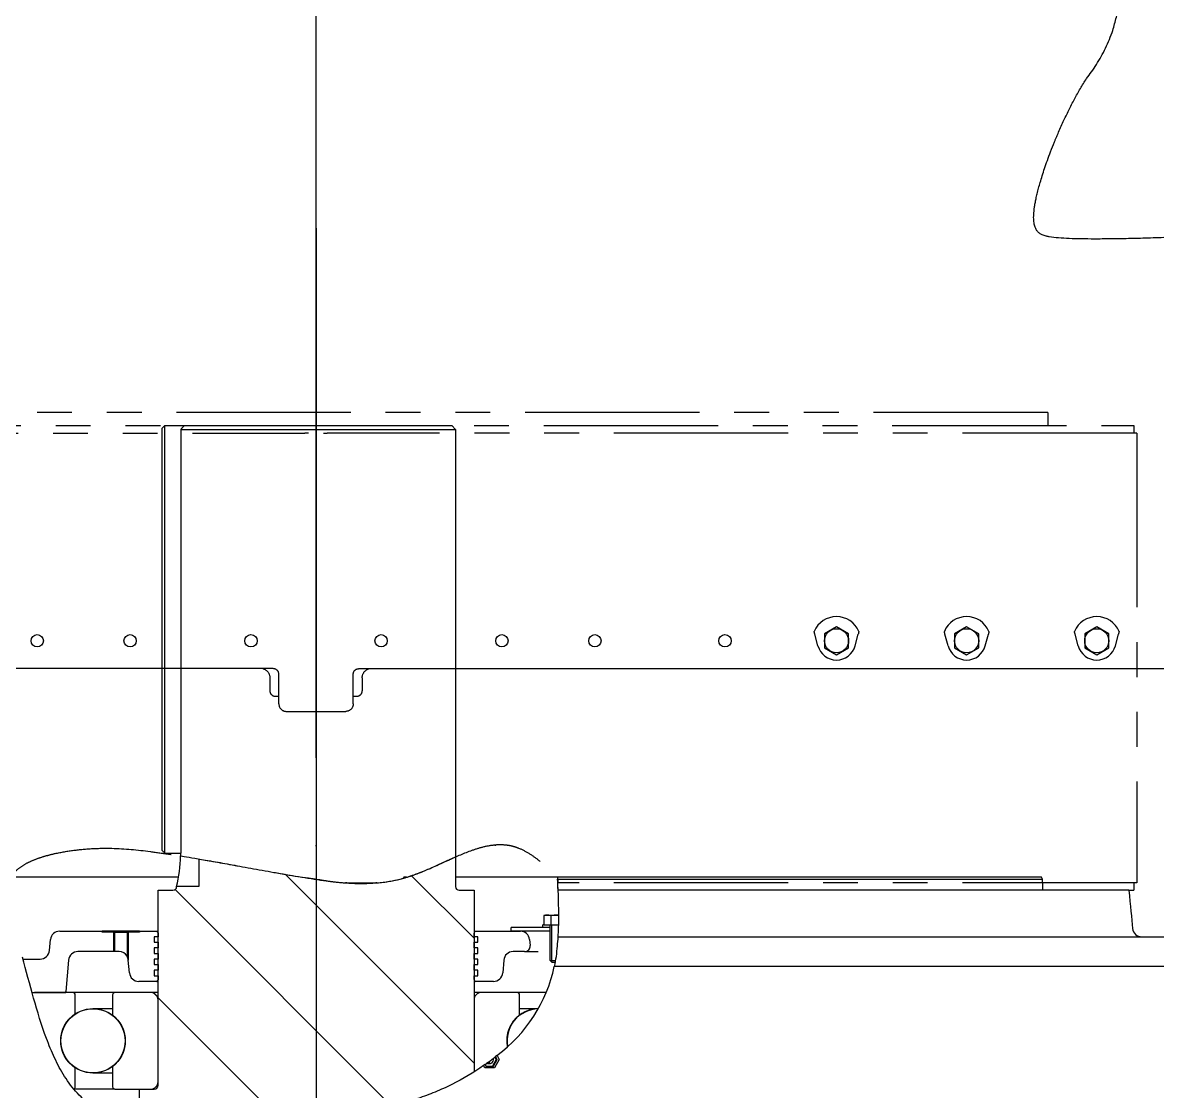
# Model space of a CAD drawing. Header units: millimetres. Extents: x 156850 to 204135, y 56350 to 74150.
# Drawn here: x 158442 to 159053, y 59575 to 60150 of the extents above; entities that cross this region are included whole.
import ezdxf

# ---------------------------------------------------------------- set-up
doc = ezdxf.new("R2010")
doc.units = ezdxf.units.MM
doc.header["$LTSCALE"] = 150
doc.linetypes.add('X-2F-PLAN$0$CENTER', pattern=[2, 1.25, -0.25, 0.25, -0.25])
doc.linetypes.add('X-2F-PLAN$0$PHANTOM2', pattern=[1.25, 0.625, -0.125, 0.125, -0.125, 0.125, -0.125])
doc.layers.add('-----33 Equipment', color=5, linetype='Continuous')

# ---------------------------------------------------------------- blocks, each defined once
blk = doc.blocks.new('X-2F-PLAN$0$A$C73FA2420')
at = {"color": 0, "linetype": 'Continuous'}
for p, q in [((47.98, 861.28), (47.98, 1426.47)), ((43.12, 863.14), (36.12, 863.14)), ((28.98, 858.28), (44.98, 858.28)), ((33.12, 860.14), (33.12, 858.28)), ((24.98, 854.28), (24.98, 822.28)), ((28.98, 818.28), (44.98, 818.28)), ((33.12, 818.28), (33.12, 816.42)), ((43.12, 813.42), (36.12, 813.42)), ((47.98, 815.28), (47.98, 250.08)), ((60.31, 568.27), (66.55, 569.95)), ((59.23, 564.77), (55.48, 558.29)), ((66.73, 564.78), (59.24, 564.78)), ((70.48, 558.29), (66.74, 564.77)), ((55.48, 558.27), (59.23, 551.79)), ((66.74, 551.79), (70.48, 558.27)), ((59.24, 551.78), (66.73, 551.78)), ((60.31, 548.28), (66.54, 546.61)), ((59.23, 494.77), (55.48, 488.29)), ((66.73, 494.78), (59.24, 494.78)), ((60.31, 498.27), (66.55, 499.95)), ((70.48, 488.29), (66.74, 494.77)), ((55.48, 488.27), (59.23, 481.79)), ((66.74, 481.79), (70.48, 488.27)), ((59.24, 481.78), (66.73, 481.78)), ((60.31, 478.28), (66.54, 476.61)), ((60.31, 428.27), (66.55, 429.95)), ((59.23, 424.77), (55.48, 418.29)), ((66.73, 424.78), (59.24, 424.78)), ((70.48, 418.29), (66.74, 424.77)), ((55.48, 418.27), (59.23, 411.79)), ((66.74, 411.79), (70.48, 418.27)), ((59.24, 411.78), (66.73, 411.78)), ((60.31, 408.28), (66.54, 406.61))]:
    blk.add_line(p, q, dxfattribs=at)
at = {"color": 0, "linetype": 'X-2F-PLAN$0$CENTER', "ltscale": 6}
blk.add_line((0, 838.28), (3617.46, 838.28), dxfattribs=at)
at = {"color": 0, "linetype": 'Continuous'}
for centre, radius in [((62.98, 988.28), 3.32), ((62.98, 938.28), 3.32), ((62.98, 873.28), 3.32), ((62.98, 803.28), 3.32), ((62.98, 738.28), 3.32), ((62.98, 688.28), 3.32), ((62.98, 618.28), 3.32), ((62.98, 558.28), 6.5), ((62.98, 488.28), 6.5), ((62.98, 418.28), 6.5)]:
    blk.add_circle(centre, radius, dxfattribs=at)
for centre, radius, start, end in [((62.98, 558.28), 10.35, 105, 255), ((62.98, 558.28), 13, 292.73585, 67.25024), ((62.98, 558.28), 7.5, 119.92643, 120.07357), ((62.98, 558.28), 7.5, 59.92643, 60.07357), ((62.98, 558.28), 7.5, 179.92643, 180.07357), ((62.98, 558.28), 7.5, 359.92643, 0.07357), ((62.98, 558.28), 7.5, 239.92643, 240.07357), ((62.98, 558.28), 7.5, 299.92643, 300.07357), ((62.98, 488.28), 10.35, 105, 255), ((62.98, 488.28), 7.5, 119.92643, 120.07357), ((62.98, 488.28), 7.5, 59.92643, 60.07357), ((62.98, 488.28), 13, 292.73585, 67.25024), ((62.98, 488.28), 7.5, 179.92643, 180.07357), ((62.98, 488.28), 7.5, 359.92643, 0.07357), ((62.98, 488.28), 7.5, 239.92643, 240.07357), ((62.98, 488.28), 7.5, 299.92643, 300.07357), ((62.98, 418.28), 10.35, 105, 255), ((62.98, 418.28), 13, 292.73585, 67.25024), ((62.98, 418.28), 7.5, 119.92643, 120.07357), ((62.98, 418.28), 7.5, 59.92643, 60.07357), ((62.98, 418.28), 7.5, 179.92643, 180.07357), ((62.98, 418.28), 7.5, 359.92643, 0.07357), ((62.98, 418.28), 7.5, 239.92643, 240.07357), ((62.98, 418.28), 7.5, 299.92643, 300.07357)]:
    blk.add_arc(centre, radius, start, end, dxfattribs=at)
for points, start_tangent, end_tangent in [([(47.99, 866.97), (47.84, 866.49), (47.63, 865.97), (47.36, 865.48), (47.03, 865.02), (46.66, 864.6), (46.24, 864.23), (45.78, 863.9), (45.29, 863.63), (44.78, 863.42), (44.24, 863.26), (43.68, 863.17), (43.12, 863.14)], (-0.232568, -0.97258), (-1, 0)), ([(36.12, 863.14), (35.73, 863.11), (35.35, 863.04), (34.98, 862.91), (34.62, 862.74), (34.3, 862.52), (34, 862.26), (33.74, 861.96), (33.53, 861.64), (33.35, 861.29), (33.23, 860.91), (33.15, 860.53), (33.12, 860.14)], (-1, 0), (0, -1)), ([(44.98, 858.28), (45.41, 858.31), (45.83, 858.4), (46.23, 858.55), (46.61, 858.75), (46.95, 859.01), (47.25, 859.31), (47.51, 859.65), (47.71, 860.03), (47.86, 860.43), (47.95, 860.85), (47.98, 861.28)], (1, 0), (0, 1)), ([(28.98, 858.28), (28.46, 858.24), (27.95, 858.14), (27.45, 857.97), (26.98, 857.74), (26.55, 857.45), (26.15, 857.11), (25.81, 856.71), (25.52, 856.28), (25.29, 855.81), (25.12, 855.31), (25.02, 854.8), (24.98, 854.28)], (-1, 0), (0, -1)), ([(28.98, 818.28), (28.46, 818.31), (27.95, 818.41), (27.45, 818.58), (26.98, 818.81), (26.55, 819.1), (26.15, 819.45), (25.81, 819.84), (25.52, 820.28), (25.29, 820.75), (25.12, 821.24), (25.02, 821.75), (24.98, 822.28)], (-1, 0), (0, 1)), ([(44.98, 818.28), (45.41, 818.25), (45.83, 818.16), (46.23, 818.01), (46.61, 817.8), (46.95, 817.55), (47.25, 817.24), (47.51, 816.9), (47.71, 816.52), (47.86, 816.12), (47.95, 815.71), (47.98, 815.28)], (1, 0), (0, -1)), ([(33.12, 816.42), (33.15, 816.03), (33.23, 815.64), (33.35, 815.27), (33.53, 814.92), (33.74, 814.59), (34, 814.3), (34.3, 814.04), (34.62, 813.82), (34.98, 813.65), (35.35, 813.52), (35.73, 813.44), (36.12, 813.42)], (0, -1), (1, 0)), ([(43.12, 813.42), (43.68, 813.39), (44.24, 813.29), (44.78, 813.14), (45.29, 812.92), (45.78, 812.65), (46.24, 812.33), (46.66, 811.95), (47.03, 811.54), (47.36, 811.08), (47.63, 810.59), (47.84, 810.07), (47.99, 809.58)], (1, 0), (0.232568, -0.97258)), ([(66.55, 569.95), (66.82, 570.02), (67.07, 570.08), (67.29, 570.13), (67.48, 570.18), (67.63, 570.21), (67.77, 570.24), (67.87, 570.26), (67.94, 570.27), (68.01, 570.27)], (0.965926, 0.258819), (0.922203, -0.386707)), ([(67.98, 546.28), (67.94, 546.29), (67.86, 546.3), (67.76, 546.32), (67.63, 546.34), (67.47, 546.38), (67.28, 546.42), (67.05, 546.48), (66.8, 546.54), (66.54, 546.61)], (-0.999125, -0.04183), (-0.965926, 0.258819)), ([(68.01, 546.29), (67.98, 546.28)], (-0.922296, -0.386483), (-0.999125, -0.04183)), ([(66.55, 499.95), (66.82, 500.02), (67.07, 500.08), (67.29, 500.13), (67.48, 500.18), (67.63, 500.21), (67.77, 500.24), (67.87, 500.26), (67.94, 500.27), (68.01, 500.27)], (0.965926, 0.258819), (0.922203, -0.386707)), ([(67.98, 476.28), (67.94, 476.29), (67.86, 476.3), (67.76, 476.32), (67.63, 476.34), (67.47, 476.38), (67.28, 476.42), (67.05, 476.48), (66.8, 476.54), (66.54, 476.61)], (-0.999125, -0.04183), (-0.965926, 0.258819)), ([(68.01, 476.29), (67.98, 476.28)], (-0.922296, -0.386483), (-0.999125, -0.04183)), ([(280.66, 445.53), (280.96, 446.66), (281.33, 447.6), (281.75, 448.4), (282.21, 449.09), (282.73, 449.69), (283.3, 450.22), (283.96, 450.69), (284.72, 451.12), (285.6, 451.49), (286.62, 451.79), (287.82, 452.03), (289.21, 452.18), (290.73, 452.23), (292.37, 452.19), (294.17, 452.04), (296.16, 451.8), (298.37, 451.44), (300.83, 450.95), (303.53, 450.34), (306.45, 449.6), (309.64, 448.71), (313.19, 447.63), (317.11, 446.36), (321.38, 444.87), (326.1, 443.12), (331.37, 441.04)], (0.215801, 0.976437), (0.925512, -0.378718)), ([(279.95, 380.77), (279.57, 392.26), (279.32, 402.41), (279.19, 411.45), (279.15, 419.46), (279.21, 426.69), (279.39, 433.15), (279.74, 438.86), (280.34, 443.87)], (-0.038624, 0.999254), (0.164025, 0.986456)), ([(280.34, 443.87), (280.44, 444.43), (280.54, 444.98), (280.66, 445.53)], (0.16422, 0.986424), (0.215837, 0.976429)), ([(331.37, 441.04), (332.88, 440.41), (334.39, 439.78), (335.9, 439.13)], (0.925516, -0.378708), (0.918089, -0.396374)), ([(335.9, 439.13), (342.29, 436.28), (348.46, 433.32), (354.4, 430.26), (360.08, 427.09), (365.5, 423.8)], (0.91809, -0.396373), (0.844713, -0.53522)), ([(66.55, 429.95), (66.82, 430.02), (67.07, 430.08), (67.29, 430.13), (67.48, 430.18), (67.63, 430.21), (67.77, 430.24), (67.87, 430.26), (67.94, 430.27), (68.01, 430.27)], (0.965926, 0.258819), (0.922203, -0.386707)), ([(365.5, 423.8), (369.04, 421.11), (372.98, 418.46), (377.28, 415.91), (381.83, 413.56), (386.57, 411.46), (391.4, 409.66)], (0.779073, -0.626933), (0.947424, -0.319982)), ([(391.4, 409.66), (398.43, 407.73), (405.37, 406.01), (411.95, 404.51)], (0.960313, -0.278923), (0.976081, -0.217409)), ([(67.98, 406.28), (67.94, 406.29), (67.86, 406.3), (67.76, 406.32), (67.63, 406.34), (67.47, 406.38), (67.28, 406.42), (67.05, 406.48), (66.8, 406.54), (66.54, 406.61)], (-0.999125, -0.04183), (-0.965926, 0.258819)), ([(68.01, 406.29), (67.98, 406.28)], (-0.922296, -0.386483), (-0.999125, -0.04183))]:
    blk.add_spline(points, degree=3, dxfattribs=dict(at, start_tangent=start_tangent, end_tangent=end_tangent))
blk = doc.blocks.new('X-2F-PLAN$0$A$C13F33EB5')
at = {"linetype": 'Continuous'}
h = blk.add_hatch(dxfattribs=at)
h.set_pattern_fill('LINE', color=0, scale=30.003, angle=45, style=0)
h.set_pattern_definition([(45, (-3196.735, -2151.8), (-67.3587, 67.3587), [])])
edge = h.paths.add_edge_path()
edge.add_arc((2741.98, 728), 4, 180, 270, ccw=False)
edge.add_line((2737.98, 728), (2737.98, 734))
edge.add_line((2737.98, 734), (2737.98, 739.6))
edge.add_line((2737.98, 739.6), (2737.98, 740.09))
edge.add_line((2737.98, 740.09), (2737.98, 747.17))
edge.add_arc((2739.31, 747.17), 1.33, 90, 180, ccw=False)
edge.add_line((2739.31, 748.5), (2746.62, 748.5))
edge.add_line((2746.62, 748.5), (2749.33, 748.5))
edge.add_line((2749.33, 748.5), (2750.03, 748.5))
edge.add_arc((2763.98, 759), 17.46, 216.96347, 322.86094)
edge.add_line((2777.9, 748.46), (2777.93, 748.5))
edge.add_line((2777.93, 748.5), (2778.63, 748.5))
edge.add_line((2778.63, 748.5), (2779.98, 748.5))
edge.add_line((2779.98, 748.5), (2780.73, 748.5))
edge.add_line((2780.73, 748.5), (2780.98, 748.5))
edge.add_line((2780.98, 748.5), (2781.34, 748.5))
edge.add_line((2781.34, 748.5), (2783.98, 748.5))
edge.add_line((2783.98, 748.5), (2788.65, 748.5))
edge.add_arc((2788.65, 747.17), 1.33, 0, 90, ccw=False)
edge.add_line((2789.98, 747.17), (2789.98, 745.81))
edge.add_line((2789.98, 745.81), (2789.98, 738.78))
edge.add_line((2789.98, 738.78), (2789.98, 738.3))
edge.add_line((2789.98, 738.3), (2789.98, 734.77))
edge.add_line((2789.98, 734.77), (2789.98, 733.51))
edge.add_line((2789.98, 733.51), (2789.98, 732.96))
edge.add_line((2789.98, 732.96), (2789.98, 732.94))
edge.add_line((2789.98, 732.94), (2789.98, 728))
edge.add_arc((2785.98, 728), 4, 270, 360, ccw=False)
edge.add_line((2785.98, 724), (2741.98, 724))
h = blk.add_hatch(dxfattribs=at)
h.set_pattern_fill('LINE', color=0, scale=15.0015, angle=45, style=0)
h.set_pattern_definition([(45, (-3196.735, -2151.8), (-33.67933, 33.67933), [])])
edge = h.paths.add_edge_path()
edge.add_line((2844.98, 554), (2747.25, 554))
edge.add_spline(control_points=[(2747.25, 554), (2742.99, 560.74), (2723.68, 598.38), (2724.67, 655.33), (2717.89, 715.3), (2720.34, 734)], knot_values=[0.156413, 0.156413, 0.156413, 0.156413, 0.186206, 0.314389, 0.390086, 0.390086, 0.390086, 0.390086], degree=3, periodic=0)
edge.add_line((2720.34, 734), (2737.98, 734))
edge.add_line((2737.98, 734), (2737.98, 726))
edge.add_arc((2739.98, 726), 2, 180, 270)
edge.add_line((2739.98, 724), (2844.98, 724))
edge.add_line((2844.98, 724), (2844.98, 716))
edge.add_arc((2846.98, 716), 2, 180, 270)
edge.add_line((2846.98, 714), (2846.98, 702))
edge.add_line((2846.98, 702), (2861.83, 702))
edge.add_spline(control_points=[(2861.83, 702), (2858.71, 683.63), (2851.48, 646.34), (2845.14, 600.1), (2859.15, 572.61), (2862.94, 564)], knot_values=[0.736983, 0.736983, 0.736983, 0.736983, 0.810441, 0.88331, 0.917821, 0.917821, 0.917821, 0.917821], degree=3, periodic=0)
edge.add_line((2862.94, 564), (2846.98, 564))
edge.add_arc((2846.98, 562), 2, 90, 180)
edge.add_line((2844.98, 562), (2844.98, 554))
at = {"color": 0, "linetype": 'X-2F-PLAN$0$PHANTOM2'}
for p, q in [((3090.98, 1080.5), (3090.98, 644.99)), ((3094.98, 1079), (3094.98, 199)), ((3101.98, 245.3), (3101.98, 1032.7)), ((2851.47, 643), (2851.71, 644.5)), ((2851.79, 644.99), (2851.71, 644.5)), ((3090.98, 644.5), (3090.98, 644.99)), ((3090.98, 643), (3090.98, 644.5)), ((2850.06, 633.5), (2850.26, 635)), ((2868.98, 638.7), (2868.98, 639.3)), ((3079.98, 639.3), (3079.98, 638.7)), ((3090.98, 635), (3090.98, 633.5)), ((3090.98, 633.5), (3090.98, 633.01)), ((3090.98, 197.5), (3090.98, 633.01)), ((2848.98, 623.16), (2848.98, 606.25)), ((2868.98, 542.42), (2869.47, 542.42)), ((2851.98, 509.13), (2848.98, 508.96)), ((2848.98, 197.5), (2848.98, 508.96)), ((2851.98, 509.13), (2851.98, 509.13)), ((3101.98, 245.3), (3094.98, 245.3)), ((2844.98, 201.7), (2844.98, 199)), ((2848.98, 199), (2844.98, 199)), ((3090.98, 197.5), (2848.98, 197.5)), ((3094.98, 199), (3090.98, 199))]:
    blk.add_line(p, q, dxfattribs=at)
at = {"color": 0, "linetype": 'Continuous'}
for p, q in [((2851.98, 712.96), (2851.98, 803.1)), ((2807.98, 796.67), (2807.98, 787.39)), ((2789.98, 791.78), (2789.98, 773.68)), ((2789.98, 769.83), (2789.98, 790)), ((2812.55, 782.41), (2818.42, 781.9)), ((2822.98, 776.92), (2822.98, 754)), ((2737.98, 747.17), (2737.98, 769.32)), ((2789.98, 747.17), (2789.98, 769.83)), ((2807.42, 772.12), (2790.55, 773.6)), ((2739.31, 768.5), (2749.33, 768.5)), ((2749.33, 768.31), (2749.33, 768.5)), ((2778.63, 768.31), (2778.63, 768.5)), ((2778.63, 768.5), (2788.65, 768.5)), ((2811.98, 747.32), (2811.98, 767.14)), ((2746.62, 748.5), (2746.62, 759)), ((2781.34, 759), (2781.34, 748.5)), ((2822.48, 754), (2822.98, 754)), ((2822.48, 747.32), (2822.48, 754)), ((2822.98, 734), (2822.98, 754)), ((2737.98, 747.17), (2737.98, 728)), ((2750.03, 748.5), (2739.31, 748.5)), ((2788.65, 748.5), (2777.93, 748.5)), ((2789.98, 728), (2789.98, 747.17)), ((2822.48, 748), (2811.98, 748)), ((2811.98, 744.93), (2811.98, 747.32)), ((2811.98, 747.32), (2822.48, 747.32)), ((2822.48, 747.32), (2822.48, 740.68)), ((2800.55, 739.4), (2807.42, 740)), ((2822.48, 740), (2807.42, 740)), ((2822.48, 740.68), (2809.52, 740.68)), ((2822.48, 734), (2822.48, 740.68)), ((2720.34, 734), (2737.98, 734)), ((2737.98, 734), (2737.98, 726)), ((2795.98, 724.58), (2795.98, 734.42)), ((2822.98, 734), (2822.48, 734)), ((2822.98, 734), (2822.98, 724.58)), ((2789.98, 724), (2789.98, 728)), ((2739.98, 724), (2844.98, 724)), ((2741.98, 724), (2785.98, 724)), ((2795.98, 724.58), (2795.98, 724)), ((2796.98, 724), (2795.98, 724.58)), ((2798.98, 724), (2796.98, 724)), ((2798.98, 726), (2798.98, 724)), ((2801.98, 726), (2798.98, 726)), ((2801.98, 724), (2801.98, 726)), ((2804.98, 724), (2801.98, 724)), ((2804.98, 726), (2804.98, 724)), ((2807.98, 726), (2804.98, 726)), ((2807.98, 724), (2807.98, 726)), ((2810.98, 724), (2807.98, 724)), ((2810.98, 726), (2810.98, 724)), ((2813.98, 726), (2810.98, 726)), ((2813.98, 724), (2813.98, 726)), ((2816.98, 724), (2813.98, 724)), ((2816.98, 726), (2816.98, 724)), ((2819.98, 726), (2816.98, 726)), ((2819.98, 724), (2819.98, 726)), ((2821.98, 724), (2819.98, 724)), ((2822.98, 724.58), (2821.98, 724)), ((2822.98, 724.58), (2822.98, 724)), ((2844.98, 724), (2844.98, 716)), ((2866.58, 722), (2864.98, 720.4)), ((2864.98, 720.4), (2864.98, 711.81)), ((2864.98, 720.4), (3094.98, 720.4)), ((3093.38, 722), (2866.58, 722)), ((3093.38, 722), (3094.98, 720.4)), ((3094.98, 720.4), (3094.98, 709.75)), ((2846.98, 702), (2846.98, 714)), ((3092.98, 711.81), (2864.98, 711.81)), ((3092.98, 711.81), (3092.98, 564)), ((3094.98, 709.75), (3094.98, 566)), ((2861.83, 702), (2846.98, 702)), ((2851.98, 591.85), (2851.51, 591.89)), ((2851.98, 590.27), (2851.98, 591.85)), ((2844.98, 562), (2844.98, 554)), ((2862.94, 564), (2846.98, 564)), ((2851.98, 509.13), (2851.98, 564)), ((3092.98, 564), (2862.94, 564)), ((3094.98, 566), (3092.98, 564)), ((2844.98, 554), (2747.25, 554)), ((2785.98, 554), (2747.25, 554)), ((2789.98, 550), (2789.98, 554)), ((2789.98, 530.83), (2789.98, 550)), ((2795.98, 554), (2795.98, 553.42)), ((2795.98, 553.42), (2796.98, 554)), ((2795.98, 543.58), (2795.98, 553.42)), ((2796.98, 554), (2798.98, 554)), ((2798.98, 554), (2798.98, 552)), ((2798.98, 552), (2801.98, 552)), ((2801.98, 552), (2801.98, 554)), ((2801.98, 554), (2804.98, 554)), ((2804.98, 554), (2804.98, 552)), ((2804.98, 552), (2807.98, 552)), ((2807.98, 552), (2807.98, 554)), ((2807.98, 554), (2810.98, 554)), ((2810.98, 554), (2810.98, 552)), ((2810.98, 552), (2813.98, 552)), ((2813.98, 552), (2813.98, 554)), ((2813.98, 554), (2816.98, 554)), ((2816.98, 554), (2816.98, 552)), ((2816.98, 552), (2819.98, 552)), ((2819.98, 552), (2819.98, 554)), ((2819.98, 554), (2821.98, 554)), ((2821.98, 554), (2822.98, 553.42)), ((2822.98, 554), (2822.98, 553.42)), ((2822.98, 553.42), (2822.98, 529.09)), ((2749.43, 548.22), (2750.63, 548.91)), ((2749.43, 548.22), (2750.63, 548.91)), ((2749.43, 543.03), (2749.43, 548.22)), ((2749.43, 548.22), (2749.43, 548.22)), ((2749.43, 543.04), (2749.43, 548.22)), ((2751.21, 548.09), (2750.43, 547.65)), ((2750.43, 547.65), (2750.43, 543.61)), ((2753.98, 542.08), (2750.43, 544.1)), ((2750.43, 543.61), (2753.98, 541.59)), ((2751.21, 548.09), (2750.63, 548.91)), ((2750.63, 548.91), (2750.63, 548.91)), ((2751.21, 548.09), (2751.81, 547.25)), ((2754.44, 543.74), (2755.2, 542.77)), ((2753.98, 540.45), (2749.43, 543.04)), ((2753.98, 540.44), (2749.43, 543.03)), ((2755.2, 542.77), (2753.98, 542.08)), ((2753.98, 541.59), (2755.47, 542.43)), ((2753.98, 541.59), (2753.98, 542.08)), ((2756.1, 541.65), (2753.98, 540.44)), ((2756.1, 541.65), (2753.98, 540.45)), ((2753.98, 540.45), (2753.98, 540.44)), ((2755.47, 542.43), (2755.2, 542.77)), ((2756.1, 541.65), (2755.47, 542.43)), ((2756.1, 541.65), (2756.04, 541.73)), ((2807.42, 538), (2800.55, 538.6)), ((2811.98, 526.82), (2811.98, 533.02)), ((2822.98, 534), (2824.98, 534)), ((2822.98, 513), (2822.98, 534)), ((2824.98, 513), (2824.98, 534)), ((2777.93, 529.5), (2788.65, 529.5)), ((2781.34, 529.5), (2781.34, 519.37)), ((2789.98, 515.08), (2789.98, 530.83)), ((2811.98, 526.82), (2811.98, 521.58)), ((2811.98, 521.58), (2811.98, 519.46)), ((2818.42, 524.11), (2815.24, 523.83)), ((2806.38, 512.23), (2807.15, 513)), ((2807.15, 513), (2807.15, 510.22)), ((2807.15, 513), (2826.38, 513)), ((2824.98, 517), (2826.38, 517)), ((2826.38, 516.51), (2826.38, 517)), ((2826.38, 516.51), (2826.38, 512.75)), ((2831.39, 516.51), (2826.38, 516.51)), ((2826.38, 512.75), (2826.38, 508.47)), ((2831.39, 512.75), (2826.38, 512.75)), ((2831.39, 516.51), (2831.68, 515.4)), ((2831.68, 515.4), (2831.68, 508.41)), ((2803.98, 72.5), (2803.98, 510.82)), ((2806.38, 512.23), (2806.38, 510.35)), ((2806.38, 512.23), (2826.38, 512.23)), ((2819.98, 508.74), (2819.98, 79)), ((2844.98, 201.74), (2844.98, 508.76)), ((2851.98, 509.13), (2850.98, 509.07)), ((2850.98, 509.07), (2850.98, 248.12)), ((2851.98, 248.72), (2851.98, 509.13)), ((2850.98, 248.12), (2851.98, 248.72)), ((2844.98, 201.74), (2844.98, 201.71))]:
    blk.add_line(p, q, dxfattribs=at)
at = {"color": 0}
blk.add_line((3101.98, 639), (18.2, 639), dxfattribs=at)
at = {"color": 0, "linetype": 'Continuous'}
for radius in [17.36, 17.26]:
    blk.add_circle((2763.98, 759), radius, dxfattribs=at)
for centre, radius, start, end in [((2785.98, 790), 4, 0, 24.82534), ((2812.98, 787.39), 5, 180, 265), ((2817.98, 776.92), 5, 0, 85), ((2763.98, 759), 17.46, 32.95898, 147.04102), ((2739.31, 769.83), 1.33, 199.57593, 270), ((2788.65, 769.83), 1.33, 270, 0), ((2790.98, 778.58), 5, 258.46304, 265), ((2806.98, 767.14), 5, 0, 85), ((2739.31, 747.17), 1.33, 90, 180), ((2763.98, 759), 17.46, 216.96347, 323.03653), ((2788.65, 747.17), 1.33, 0, 90), ((2807.11, 744.91), 4.87, 299.68737, 0.32933), ((2800.98, 734.42), 5, 95, 180), ((2806.98, 744.98), 5, 275, 300.57153), ((2741.98, 728), 4, 180, 270), ((2785.98, 728), 4, 270, 0), ((2739.98, 726), 2, 180, 270), ((2817.98, 724.58), 5, 359.95066, 0), ((2846.98, 716), 2, 180, 270), ((2865.18, 788.45), 76.64, 256.26255, 268.69924), ((2864.98, 784.64), 72.84, 268.78962, 269.99991), ((2921.78, 611.35), 72.91, 195.48075, 196.80277), ((2846.98, 562), 2, 90, 180), ((2785.98, 550), 4, 0, 90), ((2817.98, 553.42), 5, 0, 0.04934), ((2851.99, 619.61), 123.58, 216.8393, 217.87286), ((2800.98, 543.58), 5, 180, 265), ((2820.86, 589.63), 80.59, 216.53334, 257.90989), ((2806.98, 533.02), 5, 0, 85), ((2763.98, 519), 17.46, 36.96347, 100.33545), ((2763.98, 519), 17.36, 1.23361, 100.12103), ((2763.98, 519), 17.26, 1.43835, 99.90733), ((2788.65, 530.83), 1.33, 270, 0), ((2814.98, 526.82), 3, 180, 275), ((2817.98, 529.09), 5, 275, 0), ((2824.99, 514.63), 6.67, 343.65711, 16.34289), ((2820.25, 586.68), 77.71, 257.89818, 266.11433), ((2828.5, 643.93), 135.46, 264.27163, 266.39363), ((2829.86, 665.66), 157.23, 266.39948, 268.06473), ((2831.68, 767), 258.57, 268.41945, 272.94919), ((2818.14, 1093.62), 585.47, 272.62795, 273.2159), ((2824.98, 194.72), 5, 95.59251, 179.99862), ((2824.98, 194.72), 5, 95.59262, 179.99859)]:
    blk.add_arc(centre, radius, start, end, dxfattribs=at)
at = {"color": 0, "linetype": 'X-2F-PLAN$0$PHANTOM2'}
for centre, radius, start, end in [((3024, 610.13), 175.5, 172.5103, 175.74239), ((3080.3, 603.25), 232.22, 172.51568, 172.6384), ((2816.9, 1118.52), 610.4, 272.63632, 273.01219)]:
    blk.add_arc(centre, radius, start, end, dxfattribs=at)
at = {"color": 0, "linetype": 'Continuous', "extrusion": (0, 0, -1)}
for centre, major_axis, start_param, end_param in [((2753.98, 546.12), (2.46, 0), 1.383336, 3.626398), ((2753.98, 547.77), (-2.46, 0), 5.084746, 5.936411)]:
    blk.add_ellipse(centre, major_axis=major_axis, ratio=0.986323, start_param=start_param, end_param=end_param, dxfattribs=at)
at = {"color": 0, "linetype": 'X-2F-PLAN$0$PHANTOM2'}
for points, knots in [([(2848.98, 804.34), (2849.85, 804.09), (2850.68, 803.77), (2852.26, 802.97), (2853, 802.5), (2855.11, 800.88), (2856.27, 799.61), (2858.32, 796.84), (2859.2, 795.35), (2860.72, 792.32), (2861.38, 790.75), (2862.55, 787.56), (2863.07, 785.93), (2863.99, 782.66), (2864.4, 781.01), (2865.49, 776.06), (2866.05, 772.72), (2866.94, 765.99), (2867.25, 762.6), (2867.6, 755.75), (2867.64, 752.29), (2867.39, 741.89), (2866.72, 735), (2865.38, 724.68), (2864.89, 721.24), (2863.85, 714.36), (2863.3, 710.92), (2861.61, 700.58), (2860.4, 693.68), (2856.68, 672.93), (2854.09, 659.03), (2851.79, 644.99)], [0, 0, 0, 0, 0.015625, 0.015625, 0.03125, 0.03125, 0.0625, 0.0625, 0.09375, 0.09375, 0.125, 0.125, 0.15625, 0.15625, 0.1875, 0.1875, 0.25, 0.25, 0.3125, 0.3125, 0.375, 0.375, 0.5, 0.5, 0.5625, 0.5625, 0.625, 0.625, 0.75, 0.75, 1, 1, 1, 1]), ([(2848.98, 606.26), (2848.83, 607.99), (2848.74, 609.74), (2848.58, 615.39), (2848.7, 619.28), (2848.98, 623.15)], [0.2313377, 0.2313377, 0.2313377, 0.2313377, 0.25, 0.25, 0.29209075, 0.29209075, 0.29209075, 0.29209075]), ([(2848.98, 606.25), (2849.36, 601.75), (2850.09, 597.34), (2851.77, 590.87), (2852.43, 588.74), (2853.93, 584.52), (2854.75, 582.42), (2857.35, 576.22), (2859.25, 572.16), (2862.95, 564.02), (2864.77, 559.94), (2867.04, 553.67), (2867.72, 551.56), (2868.81, 547.28), (2869.23, 545.09), (2869.64, 540.71), (2869.64, 538.52), (2869.22, 535.24), (2869.01, 534.15), (2868.44, 532.04), (2868.09, 531.01), (2866.87, 527.97), (2865.82, 526.01), (2863.48, 522.29), (2862.19, 520.53), (2858.1, 515.42), (2855.08, 512.24), (2851.98, 509.13)], [0, 0, 0, 0, 0.125, 0.125, 0.1875, 0.1875, 0.25, 0.25, 0.375, 0.375, 0.5, 0.5, 0.5625, 0.5625, 0.625, 0.625, 0.6875, 0.6875, 0.71875, 0.71875, 0.75, 0.75, 0.8125, 0.8125, 0.875, 0.875, 1, 1, 1, 1])]:
    blk.add_open_spline(points, degree=3, knots=knots, dxfattribs=at)
at = {"color": 0, "linetype": 'Continuous'}
for points, knots in [([(2722.05, 669.6), (2721.54, 677.2), (2720.89, 684.78), (2719.8, 699.93), (2719.36, 707.5), (2719.29, 718.85), (2719.38, 722.65), (2719.86, 730.21), (2720.26, 733.96), (2721.22, 739.53), (2721.6, 741.37), (2722.51, 745.04), (2723.05, 746.86), (2724.9, 752.19), (2726.47, 755.58), (2729.55, 760.37), (2730.69, 761.89), (2733.12, 764.76), (2734.42, 766.12), (2738.55, 769.96), (2741.63, 772.26), (2748.02, 776.3), (2751.35, 778.06), (2758.19, 781.26), (2761.71, 782.7), (2772.4, 786.67), (2779.67, 788.87), (2794.3, 793.01), (2801.65, 794.94), (2808.98, 796.95)], [0, 0, 0, 0, 0.125, 0.125, 0.25, 0.25, 0.3125, 0.3125, 0.375, 0.375, 0.40625, 0.40625, 0.4375, 0.4375, 0.5, 0.5, 0.53125, 0.53125, 0.5625, 0.5625, 0.625, 0.625, 0.6875, 0.6875, 0.75, 0.75, 0.875, 0.875, 1, 1, 1, 1]), ([(2863.44, 711.82), (2863.27, 710.73), (2863.02, 709.21), (2862.41, 705.45), (2862.03, 703.21), (2861.37, 699.31), (2861.13, 697.91), (2860.61, 694.97), (2860.34, 693.43), (2859.49, 688.61), (2858.87, 685.13), (2857.85, 679.5), (2857.5, 677.55), (2856.78, 673.6), (2856.42, 671.59), (2855.31, 665.42), (2854.55, 661.16), (2853.01, 652.31), (2852.25, 647.85), (2851.16, 641.12), (2850.81, 638.87), (2850.16, 634.34), (2849.86, 632.05), (2849.09, 625.24), (2848.75, 620.8), (2848.63, 614.31), (2848.65, 612.17), (2848.83, 607.94), (2848.99, 605.84), (2849.68, 599.78), (2850.41, 596.01), (2851.4, 592.29), (2851.46, 592.09), (2851.51, 591.89)], [0, 0, 0, 0, 0.0625, 0.0625, 0.125, 0.125, 0.15625, 0.15625, 0.1875, 0.1875, 0.25, 0.25, 0.28125, 0.28125, 0.3125, 0.3125, 0.375, 0.375, 0.4375, 0.4375, 0.46875, 0.46875, 0.5, 0.5, 0.5625, 0.5625, 0.59375, 0.59375, 0.625, 0.625, 0.6875, 0.6875, 0.6910963, 0.6910963, 0.6910963, 0.6910963]), ([(2750.63, 548.91), (2746.87, 554.29), (2743.52, 559.95), (2739.07, 568.85), (2737.68, 571.89), (2735.16, 578.01), (2734.02, 581.11), (2730.93, 590.52), (2729.32, 596.93), (2727.43, 606.71), (2726.88, 610.01), (2725.94, 616.62), (2725.54, 619.93), (2725.19, 623.26)], [0, 0, 0, 0, 0.25, 0.25, 0.375, 0.375, 0.5, 0.5, 0.75, 0.75, 0.875, 0.875, 1, 1, 1, 1]), ([(2851.98, 590.28), (2852.28, 589.3), (2852.59, 588.34), (2853.47, 585.79), (2854.05, 584.24), (2855.8, 579.85), (2856.96, 577.21), (2859.06, 572.54), (2859.97, 570.57), (2861.44, 567.36), (2862, 566.12), (2862.75, 564.43), (2862.94, 564), (2862.94, 564)], [0.7007995, 0.7007995, 0.7007995, 0.7007995, 0.71875, 0.71875, 0.75, 0.75, 0.8125, 0.8125, 0.875, 0.875, 0.9375, 0.9375, 1, 1, 1, 1]), ([(2831.65, 508.41), (2831.65, 508.61), (2831.65, 508.81), (2831.65, 510.26), (2831.55, 511.51), (2831.39, 512.75)], [0.4212918, 0.4212918, 0.4212918, 0.4212918, 0.5, 0.5, 1, 1, 1, 1])]:
    blk.add_open_spline(points, degree=3, knots=knots, dxfattribs=at)
for points, degree in [([(3094.98, 709.75), (3094.31, 710.43), (3093.65, 711.12), (3092.98, 711.81)], 3), ([(2753.09, 545.51), (2752.66, 546.09), (2752.23, 546.67), (2751.81, 547.25)], 3), ([(2844.98, 248.06), (2847.98, 248.09), (2850.98, 248.12)], 2), ([(2844.98, 201.71), (2836.73, 200.89), (2829.9, 200.22), (2824.49, 199.69)], 3)]:
    blk.add_open_spline(points, degree=degree, dxfattribs=at)
at = {"color": 0, "linetype": 'X-2F-PLAN$0$PHANTOM2'}
blk.add_open_spline([(2850.26, 635), (2850.63, 637.67), (2851.04, 640.34), (2851.47, 643)], degree=3, dxfattribs=at)
blk = doc.blocks.new('X-2F-PLAN$0$zw$C47F')
at = {"layer": '-----33 Equipment', "ltscale": 0.02}
blk.add_line((3183.1, 1686.3), (2844.46, 1686.3), dxfattribs=at)
at = {"layer": '-----33 Equipment'}
for name, p in [('X-2F-PLAN$0$A$C73FA2420', (2898.05, 848.02)), ('X-2F-PLAN$0$A$C13F33EB5', (-18.2, 1047.3))]:
    blk.add_blockref(name, p, dxfattribs=at)

msp = doc.modelspace()

# ---------------------------------------------------------------- block references
at = {"layer": '-----33 Equipment', "rotation": 90.00000000000001}
msp.add_blockref('X-2F-PLAN$0$zw$C47F', (160286.3, 56856.22), dxfattribs=at)

doc.saveas('drawing.dxf')
